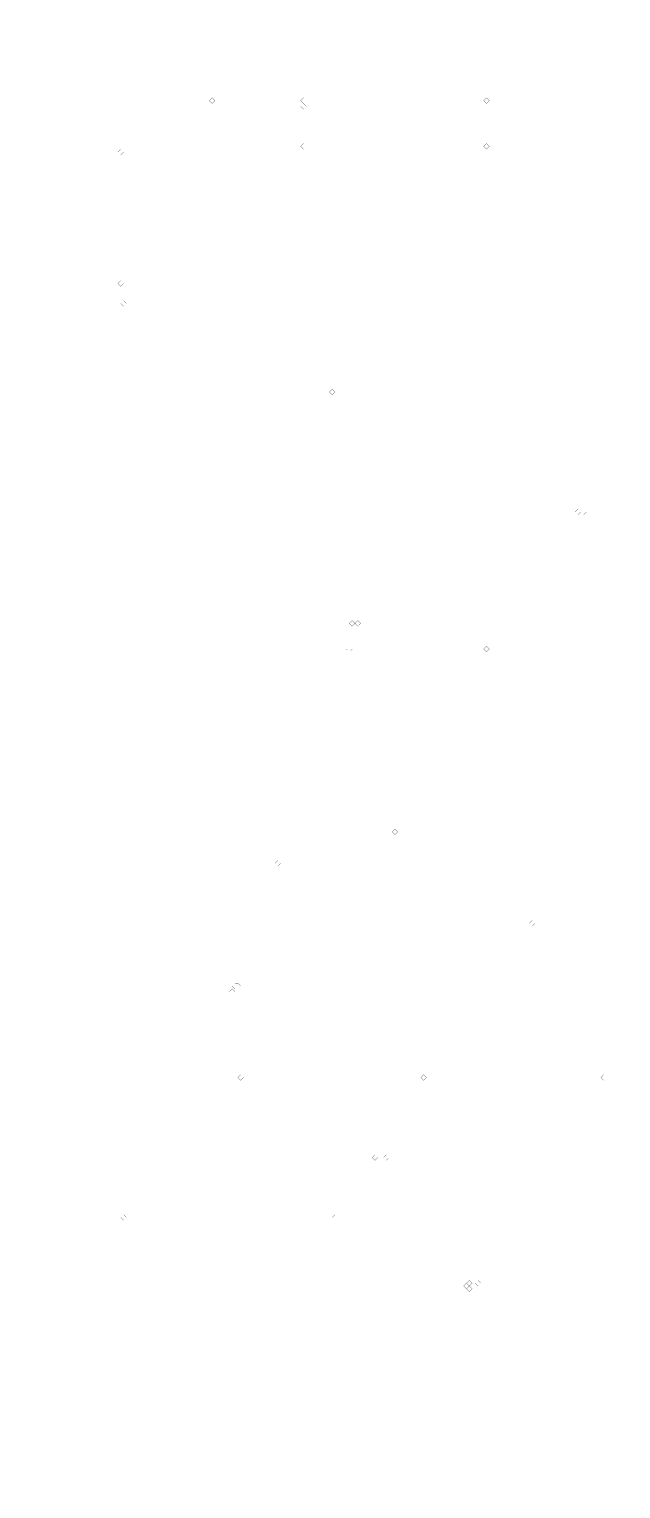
# Model space of a CAD drawing. Header units: metres. Extents: x 0 to 5108, y -5108 to 0.
# Drawn here: x 0 to 2069, y -5108 to 0 of the extents above; entities that cross this region are included whole.
import ezdxf

# ---------------------------------------------------------------- set-up
doc = ezdxf.new("R2010")
doc.units = ezdxf.units.M
doc.layers.add('substrate', color=5, linetype='Continuous')

msp = doc.modelspace()

# ---------------------------------------------------------------- linework, layer by layer
at = {"layer": 'substrate', "const_width": 0.5}
msp.add_lwpolyline([(2079.2, 0), (2069.2, 0), (2059.2, 0), (2049.2, 0), (2039.2, 0), (2029.2, 0), (2019.2, 0), (2009.2, 0), (1999.2, 0), (1989.2, 0), (1979.2, 0), (1969.2, 0), (1959.2, 0), (1949.2, 0), (1939.2, 0), (1929.2, 0), (1919.2, 0), (1909.3, 0), (1899.3, 0), (1889.3, 0), (1879.3, 0), (1869.3, 0), (1859.3, 0), (1849.3, 0), (1839.3, 0), (1829.3, 0), (1819.3, 0), (1809.3, 0), (1799.3, 0), (1789.3, 0), (1779.3, 0), (1769.3, 0), (1759.3, 0), (1749.3, 0), (1739.3, 0), (1729.3, 0), (1719.3, 0), (1709.3, 0), (1699.3, 0), (1689.3, 0), (1679.3, 0), (1669.3, 0), (1659.4, 0), (1649.4, 0), (1639.4, 0), (1629.4, 0), (1619.4, 0), (1609.4, 0), (1599.4, 0), (1589.4, 0), (1579.4, 0), (1569.4, 0), (1559.4, 0), (1549.4, 0), (1539.4, 0), (1529.4, 0), (1519.4, 0), (1509.4, 0), (1499.4, 0), (1489.4, 0), (1479.4, 0), (1469.4, 0), (1459.4, 0), (1449.4, 0), (1439.4, 0), (1429.4, 0), (1419.4, 0), (1409.4, 0), (1399.5, 0), (1389.5, 0), (1379.5, 0), (1369.5, 0), (1359.5, 0), (1349.5, 0), (1339.5, 0), (1329.5, 0), (1319.5, 0), (1309.5, 0), (1299.5, 0), (1289.5, 0), (1279.5, 0), (1269.5, 0), (1259.5, 0), (1249.5, 0), (1239.5, 0), (1229.5, 0), (1219.5, 0), (1209.5, 0), (1199.5, 0), (1189.5, 0), (1179.5, 0), (1169.5, 0), (1159.5, 0), (1149.6, 0), (1139.6, 0), (1129.6, 0), (1119.6, 0), (1109.6, 0), (1099.6, 0), (1089.6, 0), (1079.6, 0), (1069.6, 0), (1059.6, 0), (1049.6, 0), (1039.6, 0), (1029.6, 0), (1019.6, 0), (1009.6, 0), (999.6, 0), (989.6, 0), (979.6, 0), (969.6, 0), (959.6, 0), (949.6, 0), (939.6, 0), (929.6, 0), (919.6, 0), (909.6, 0), (899.6, 0), (889.7, 0), (879.7, 0), (869.7, 0), (859.7, 0), (849.7, 0), (839.7, 0), (829.7, 0), (819.7, 0), (809.7, 0), (799.7, 0), (789.7, 0), (779.7, 0), (769.7, 0), (759.7, 0), (749.7, 0), (739.7, 0), (729.7, 0), (719.7, 0), (709.7, 0), (699.7, 0), (689.7, 0), (679.7, 0), (669.7, 0), (659.7, 0), (649.7, 0), (639.8, 0), (629.8, 0), (619.8, 0), (609.8, 0), (599.8, 0), (589.8, 0), (579.8, 0), (569.8, 0), (559.8, 0), (549.8, 0), (539.8, 0), (529.8, 0), (519.8, 0), (509.8, 0), (499.8, 0), (489.8, 0), (479.8, 0), (469.8, 0), (459.8, 0), (449.8, 0), (439.8, 0), (429.8, 0), (419.8, 0), (409.8, 0), (399.8, 0), (389.8, 0), (379.9, 0), (369.9, 0), (359.9, 0), (349.9, 0), (339.9, 0), (329.9, 0), (319.9, 0), (309.9, 0), (299.9, 0), (289.9, 0), (279.9, 0), (269.9, 0), (259.9, 0), (249.9, 0), (239.9, 0), (229.9, 0), (219.9, 0), (209.9, 0), (199.9, 0), (189.9, 0), (179.9, 0), (169.9, 0), (159.9, 0), (149.9, 0), (139.9, 0), (129.9, 0), (120, 0), (110, 0), (100, 0), (90, 0), (80, 0), (70, 0), (60, 0), (50, 0), (40, 0), (30, 0), (20, 0), (10, 0), (0, 0), (0, -10), (0, -20), (0, -30), (0, -40), (0, -50), (0, -60), (0, -70), (0, -80), (0, -90), (0, -100), (0, -110), (0, -120), (0, -129.9), (0, -139.9), (0, -149.9), (0, -159.9), (0, -169.9), (0, -179.9), (0, -189.9), (0, -199.9), (0, -209.9), (0, -219.9), (0, -229.9), (0, -239.9), (0, -249.9), (0, -259.9), (0, -269.9), (0, -279.9), (0, -289.9), (0, -299.9), (0, -309.9), (0, -319.9), (0, -329.9), (0, -339.9), (0, -349.9), (0, -359.9), (0, -369.9), (0, -379.9), (0, -389.8), (0, -399.8), (0, -409.8), (0, -419.8), (0, -429.8), (0, -439.8), (0, -449.8), (0, -459.8), (0, -469.8), (0, -479.8), (0, -489.8), (0, -499.8), (0, -509.8), (0, -519.8), (0, -529.8), (0, -539.8), (0, -549.8), (0, -559.8), (0, -569.8), (0, -579.8), (0, -589.8), (0, -599.8), (0, -609.8), (0, -619.8), (0, -629.8), (0, -639.8), (0, -649.7), (0, -659.7), (0, -669.7), (0, -679.7), (0, -689.7), (0, -699.7), (0, -709.7), (0, -719.7), (0, -729.7), (0, -739.7), (0, -749.7), (0, -759.7), (0, -769.7), (0, -779.7), (0, -789.7), (0, -799.7), (0, -809.7), (0, -819.7), (0, -829.7), (0, -839.7), (0, -849.7), (0, -859.7), (0, -869.7), (0, -879.7), (0, -889.7), (0, -899.6), (0, -909.6), (0, -919.6), (0, -929.6), (0, -939.6), (0, -949.6), (0, -959.6), (0, -969.6), (0, -979.6), (0, -989.6), (0, -999.6), (0, -1009.6), (0, -1019.6), (0, -1029.6), (0, -1039.6), (0, -1049.6), (0, -1059.6), (0, -1069.6), (0, -1079.6), (0, -1089.6), (0, -1099.6), (0, -1109.6), (0, -1119.6), (0, -1129.6), (0, -1139.6), (0, -1149.6), (0, -1159.5), (0, -1169.5), (0, -1179.5), (0, -1189.5), (0, -1199.5), (0, -1209.5), (0, -1219.5), (0, -1229.5), (0, -1239.5), (0, -1249.5), (0, -1259.5), (0, -1269.5), (0, -1279.5), (0, -1289.5), (0, -1299.5), (0, -1309.5), (0, -1319.5), (0, -1329.5), (0, -1339.5), (0, -1349.5), (0, -1359.5), (0, -1369.5), (0, -1379.5), (0, -1389.5), (0, -1399.5), (0, -1409.4), (0, -1419.4), (0, -1429.4), (0, -1439.4), (0, -1449.4), (0, -1459.4), (0, -1469.4), (0, -1479.4), (0, -1489.4), (0, -1499.4), (0, -1509.4), (0, -1519.4), (0, -1529.4), (0, -1539.4), (0, -1549.4), (0, -1559.4), (0, -1569.4), (0, -1579.4), (0, -1589.4), (0, -1599.4), (0, -1609.4), (0, -1619.4), (0, -1629.4), (0, -1639.4), (0, -1649.4), (0, -1659.4), (0, -1669.3), (0, -1679.3), (0, -1689.3), (0, -1699.3), (0, -1709.3), (0, -1719.3), (0, -1729.3), (0, -1739.3), (0, -1749.3), (0, -1759.3), (0, -1769.3), (0, -1779.3), (0, -1789.3), (0, -1799.3), (0, -1809.3), (0, -1819.3), (0, -1829.3), (0, -1839.3), (0, -1849.3), (0, -1859.3), (0, -1869.3), (0, -1879.3), (0, -1889.3), (0, -1899.3), (0, -1909.3), (0, -1919.2), (0, -1929.2), (0, -1939.2), (0, -1949.2), (0, -1959.2), (0, -1969.2), (0, -1979.2), (0, -1989.2), (0, -1999.2), (0, -2009.2), (0, -2019.2), (0, -2029.2), (0, -2039.2), (0, -2049.2), (0, -2059.2), (0, -2069.2), (0, -2079.2), (0, -2089.2), (0, -2099.2), (0, -2109.2), (0, -2119.2), (0, -2129.2), (0, -2139.2), (0, -2149.2), (0, -2159.2), (0, -2169.2), (0, -2179.1), (0, -2189.1), (0, -2199.1), (0, -2209.1), (0, -2219.1), (0, -2229.1), (0, -2239.1), (0, -2249.1), (0, -2259.1), (0, -2269.1), (0, -2279.1), (0, -2289.1), (0, -2299.1), (0, -2309.1), (0, -2319.1), (0, -2329.1), (0, -2339.1), (0, -2349.1), (0, -2359.1), (0, -2369.1), (0, -2379.1), (0, -2389.1), (0, -2399.1), (0, -2409.1), (0, -2419.1), (0, -2429.1), (0, -2439), (0, -2449), (0, -2459), (0, -2469), (0, -2479), (0, -2489), (0, -2499), (0, -2509), (0, -2519), (0, -2529), (0, -2539), (0, -2549), (0, -2559), (0, -2569), (0, -2579), (0, -2589), (0, -2599), (0, -2609), (0, -2619), (0, -2629), (0, -2639), (0, -2649), (0, -2659), (0, -2669), (0, -2679), (0, -2688.9), (0, -2698.9), (0, -2708.9), (0, -2718.9), (0, -2728.9), (0, -2738.9), (0, -2748.9), (0, -2758.9), (0, -2768.9), (0, -2778.9), (0, -2788.9), (0, -2798.9), (0, -2808.9), (0, -2818.9), (0, -2828.9), (0, -2838.9), (0, -2848.9), (0, -2858.9), (0, -2868.9), (0, -2878.9), (0, -2888.9), (0, -2898.9), (0, -2908.9), (0, -2918.9), (0, -2928.9), (0, -2938.9), (0, -2948.8), (0, -2958.8), (0, -2968.8), (0, -2978.8), (0, -2988.8), (0, -2998.8), (0, -3008.8), (0, -3018.8), (0, -3028.8), (0, -3038.8), (0, -3048.8), (0, -3058.8), (0, -3068.8), (0, -3078.8), (0, -3088.8), (0, -3098.8), (0, -3108.8), (0, -3118.8), (0, -3128.8), (0, -3138.8), (0, -3148.8), (0, -3158.8), (0, -3168.8), (0, -3178.8), (0, -3188.8), (0, -3198.8), (0, -3208.7), (0, -3218.7), (0, -3228.7), (0, -3238.7), (0, -3248.7), (0, -3258.7), (0, -3268.7), (0, -3278.7), (0, -3288.7), (0, -3298.7), (0, -3308.7), (0, -3318.7), (0, -3328.7), (0, -3338.7), (0, -3348.7), (0, -3358.7), (0, -3368.7), (0, -3378.7), (0, -3388.7), (0, -3398.7), (0, -3408.7), (0, -3418.7), (0, -3428.7), (0, -3438.7), (0, -3448.7), (0, -3458.6), (0, -3468.6), (0, -3478.6), (0, -3488.6), (0, -3498.6), (0, -3508.6), (0, -3518.6), (0, -3528.6), (0, -3538.6), (0, -3548.6), (0, -3558.6), (0, -3568.6), (0, -3578.6), (0, -3588.6), (0, -3598.6), (0, -3608.6), (0, -3618.6), (0, -3628.6), (0, -3638.6), (0, -3648.6), (0, -3658.6), (0, -3668.6), (0, -3678.6), (0, -3688.6), (0, -3698.6), (0, -3708.6), (0, -3718.5), (0, -3728.5), (0, -3738.5), (0, -3748.5), (0, -3758.5), (0, -3768.5), (0, -3778.5), (0, -3788.5), (0, -3798.5), (0, -3808.5), (0, -3818.5), (0, -3828.5), (0, -3838.5), (0, -3848.5), (0, -3858.5), (0, -3868.5), (0, -3878.5), (0, -3888.5), (0, -3898.5), (0, -3908.5), (0, -3918.5), (0, -3928.5), (0, -3938.5), (0, -3948.5), (0, -3958.5), (0, -3968.4), (0, -3978.4), (0, -3988.4), (0, -3998.4), (0, -4008.4), (0, -4018.4), (0, -4028.4), (0, -4038.4), (0, -4048.4), (0, -4058.4), (0, -4068.4), (0, -4078.4), (0, -4088.4), (0, -4098.4), (0, -4108.4), (0, -4118.4), (0, -4128.4), (0, -4138.4), (0, -4148.4), (0, -4158.4), (0, -4168.4), (0, -4178.4), (0, -4188.4), (0, -4198.4), (0, -4208.4), (0, -4218.4), (0, -4228.3), (0, -4238.3), (0, -4248.3), (0, -4258.3), (0, -4268.3), (0, -4278.3), (0, -4288.3), (0, -4298.3), (0, -4308.3), (0, -4318.3), (0, -4328.3), (0, -4338.3), (0, -4348.3), (0, -4358.3), (0, -4368.3), (0, -4378.3), (0, -4388.3), (0, -4398.3), (0, -4408.3), (0, -4418.3), (0, -4428.3), (0, -4438.3), (0, -4448.3), (0, -4458.3), (0, -4468.3), (0, -4478.2), (0, -4488.2), (0, -4498.2), (0, -4508.2), (0, -4518.2), (0, -4528.2), (0, -4538.2), (0, -4548.2), (0, -4558.2), (0, -4568.2), (0, -4578.2), (0, -4588.2), (0, -4598.2), (0, -4608.2), (0, -4618.2), (0, -4628.2), (0, -4638.2), (0, -4648.2), (0, -4658.2), (0, -4668.2), (0, -4678.2), (0, -4688.2), (0, -4698.2), (0, -4708.2), (0, -4718.2), (0, -4728.2), (0, -4738.1), (0, -4748.1), (0, -4758.1), (0, -4768.1), (0, -4778.1), (0, -4788.1), (0, -4798.1), (0, -4808.1), (0, -4818.1), (0, -4828.1), (0, -4838.1), (0, -4848.1), (0, -4858.1), (0, -4868.1), (0, -4878.1), (0, -4888.1), (0, -4898.1), (0, -4908.1), (0, -4918.1), (0, -4928.1), (0, -4938.1), (0, -4948.1), (0, -4958.1), (0, -4968.1), (0, -4978.1), (0, -4988.1), (0, -4998), (0, -5008), (0, -5018), (0, -5028), (0, -5038), (0, -5048), (0, -5058), (0, -5068), (0, -5078), (0, -5088), (0, -5098), (0, -5108), (10, -5108), (20, -5108), (30, -5108), (40, -5108), (50, -5108), (60, -5108), (70, -5108), (80, -5108), (90, -5108), (100, -5108), (110, -5108), (120, -5108), (129.9, -5108), (139.9, -5108), (149.9, -5108), (159.9, -5108), (169.9, -5108), (179.9, -5108), (189.9, -5108), (199.9, -5108), (209.9, -5108), (219.9, -5108), (229.9, -5108), (239.9, -5108), (249.9, -5108), (259.9, -5108), (269.9, -5108), (279.9, -5108), (289.9, -5108), (299.9, -5108), (309.9, -5108), (319.9, -5108), (329.9, -5108), (339.9, -5108), (349.9, -5108), (359.9, -5108), (369.9, -5108), (379.9, -5108), (389.8, -5108), (399.8, -5108), (409.8, -5108), (419.8, -5108), (429.8, -5108), (439.8, -5108), (449.8, -5108), (459.8, -5108), (469.8, -5108), (479.8, -5108), (489.8, -5108), (499.8, -5108), (509.8, -5108), (519.8, -5108), (529.8, -5108), (539.8, -5108), (549.8, -5108), (559.8, -5108), (569.8, -5108), (579.8, -5108), (589.8, -5108), (599.8, -5108), (609.8, -5108), (619.8, -5108), (629.8, -5108), (639.8, -5108), (649.7, -5108), (659.7, -5108), (669.7, -5108), (679.7, -5108), (689.7, -5108), (699.7, -5108), (709.7, -5108), (719.7, -5108), (729.7, -5108), (739.7, -5108), (749.7, -5108), (759.7, -5108), (769.7, -5108), (779.7, -5108), (789.7, -5108), (799.7, -5108), (809.7, -5108), (819.7, -5108), (829.7, -5108), (839.7, -5108), (849.7, -5108), (859.7, -5108), (869.7, -5108), (879.7, -5108), (889.7, -5108), (899.6, -5108), (909.6, -5108), (919.6, -5108), (929.6, -5108), (939.6, -5108), (949.6, -5108), (959.6, -5108), (969.6, -5108), (979.6, -5108), (989.6, -5108), (999.6, -5108), (1009.6, -5108), (1019.6, -5108), (1029.6, -5108), (1039.6, -5108), (1049.6, -5108), (1059.6, -5108), (1069.6, -5108), (1079.6, -5108), (1089.6, -5108), (1099.6, -5108), (1109.6, -5108), (1119.6, -5108), (1129.6, -5108), (1139.6, -5108), (1149.6, -5108), (1159.5, -5108), (1169.5, -5108), (1179.5, -5108), (1189.5, -5108), (1199.5, -5108), (1209.5, -5108), (1219.5, -5108), (1229.5, -5108), (1239.5, -5108), (1249.5, -5108), (1259.5, -5108), (1269.5, -5108), (1279.5, -5108), (1289.5, -5108), (1299.5, -5108), (1309.5, -5108), (1319.5, -5108), (1329.5, -5108), (1339.5, -5108), (1349.5, -5108), (1359.5, -5108), (1369.5, -5108), (1379.5, -5108), (1389.5, -5108), (1399.5, -5108), (1409.4, -5108), (1419.4, -5108), (1429.4, -5108), (1439.4, -5108), (1449.4, -5108), (1459.4, -5108), (1469.4, -5108), (1479.4, -5108), (1489.4, -5108), (1499.4, -5108), (1509.4, -5108), (1519.4, -5108), (1529.4, -5108), (1539.4, -5108), (1549.4, -5108), (1559.4, -5108), (1569.4, -5108), (1579.4, -5108), (1589.4, -5108), (1599.4, -5108), (1609.4, -5108), (1619.4, -5108), (1629.4, -5108), (1639.4, -5108), (1649.4, -5108), (1659.4, -5108), (1669.3, -5108), (1679.3, -5108), (1689.3, -5108), (1699.3, -5108), (1709.3, -5108), (1719.3, -5108), (1729.3, -5108), (1739.3, -5108), (1749.3, -5108), (1759.3, -5108), (1769.3, -5108), (1779.3, -5108), (1789.3, -5108), (1799.3, -5108), (1809.3, -5108), (1819.3, -5108), (1829.3, -5108), (1839.3, -5108), (1849.3, -5108), (1859.3, -5108), (1869.3, -5108), (1879.3, -5108), (1889.3, -5108), (1899.3, -5108), (1909.3, -5108), (1919.2, -5108), (1929.2, -5108), (1939.2, -5108), (1949.2, -5108), (1959.2, -5108), (1969.2, -5108), (1979.2, -5108), (1989.2, -5108), (1999.2, -5108), (2009.2, -5108), (2019.2, -5108), (2029.2, -5108), (2039.2, -5108), (2049.2, -5108), (2059.2, -5108), (2069.2, -5108), (2079.2, -5108)], dxfattribs=at)
for points in [[(629.8, -249.9), (639.8, -239.9), (649.7, -249.9), (639.8, -259.9)], [(949.6, -249.9), (959.6, -239.9), (969.6, -249.9), (959.6, -259.9)], [(1589.4, -249.9), (1599.4, -239.9), (1609.4, -249.9), (1599.4, -259.9)], [(949.6, -269.9), (959.6, -259.9), (969.6, -269.9), (959.6, -279.9)], [(949.6, -409.8), (959.6, -399.8), (969.6, -409.8), (959.6, -419.8)], [(1589.4, -409.8), (1599.4, -399.8), (1609.4, -409.8), (1599.4, -419.8)], [(309.9, -429.8), (319.9, -419.8), (329.9, -429.8), (319.9, -439.8)], [(309.9, -889.7), (319.9, -879.7), (329.9, -889.7), (319.9, -899.6)], [(319.9, -959.6), (329.9, -949.6), (339.9, -959.6), (329.9, -969.6)], [(1049.6, -1269.5), (1059.6, -1259.5), (1069.6, -1269.5), (1059.6, -1279.5)], [(1909.3, -1689.3), (1919.2, -1679.3), (1929.2, -1689.3), (1919.2, -1699.3)], [(1939.2, -1699.3), (1949.2, -1689.3), (1959.2, -1699.3), (1949.2, -1709.3)], [(1119.6, -2079.2), (1129.6, -2069.2), (1139.6, -2079.2), (1129.6, -2089.2)], [(1139.6, -2079.2), (1149.6, -2069.2), (1159.5, -2079.2), (1149.6, -2089.2)], [(1109.6, -2169.2), (1119.6, -2159.2), (1129.6, -2169.2), (1119.6, -2179.1)], [(1589.4, -2169.2), (1599.4, -2159.2), (1609.4, -2169.2), (1599.4, -2179.1)], [(1269.5, -2808.9), (1279.5, -2798.9), (1289.5, -2808.9), (1279.5, -2818.9)], [(1589.4, -2808.9), (1599.4, -2798.9), (1609.4, -2808.9), (1599.4, -2818.9)], [(859.7, -2918.9), (869.7, -2908.9), (879.7, -2918.9), (869.7, -2928.9)], [(1749.3, -3128.8), (1759.3, -3118.8), (1769.3, -3128.8), (1759.3, -3138.8)], [(699.7, -3368.7), (709.7, -3358.7), (719.7, -3368.7), (709.7, -3378.7)], [(709.7, -3348.7), (719.7, -3338.7), (729.7, -3338.7), (739.7, -3348.7), (729.7, -3358.7), (719.7, -3358.7)], [(729.7, -3668.6), (739.7, -3658.6), (749.7, -3668.6), (739.7, -3678.6)], [(1369.5, -3668.6), (1379.5, -3658.6), (1389.5, -3668.6), (1379.5, -3678.6)], [(1999.2, -3668.6), (2009.2, -3658.6), (2019.2, -3658.6), (2029.2, -3668.6), (2019.2, -3678.6), (2009.2, -3678.6)], [(1199.5, -3948.5), (1209.5, -3938.5), (1219.5, -3948.5), (1209.5, -3958.5)], [(1239.5, -3948.5), (1249.5, -3938.5), (1259.5, -3948.5), (1249.5, -3958.5)], [(319.9, -4158.4), (329.9, -4148.4), (339.9, -4158.4), (329.9, -4168.4)], [(1049.6, -4148.4), (1059.6, -4138.4), (1069.6, -4148.4), (1059.6, -4158.4)], [(1519.4, -4398.3), (1529.4, -4388.3), (1539.4, -4398.3), (1529.4, -4408.3)], [(1529.4, -4388.3), (1539.4, -4378.3), (1549.4, -4388.3), (1539.4, -4398.3)], [(1559.4, -4388.3), (1569.4, -4378.3), (1579.4, -4388.3), (1569.4, -4398.3)], [(1529.4, -4408.3), (1539.4, -4398.3), (1549.4, -4408.3), (1539.4, -4418.3)]]:
    msp.add_lwpolyline(points, close=True, dxfattribs=at)

doc.saveas('drawing.dxf')
